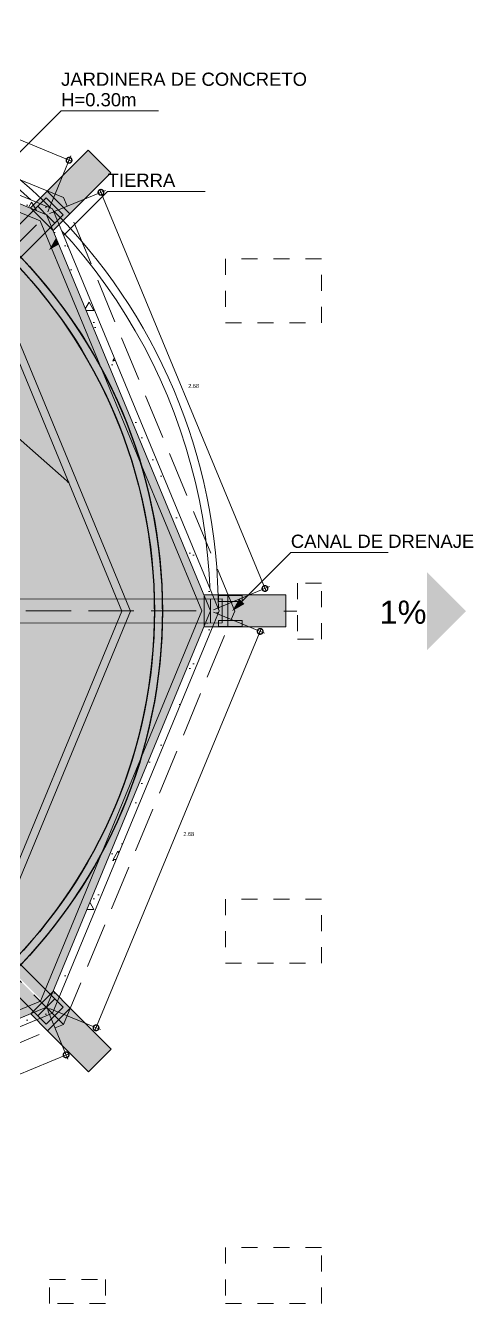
# Model space of a CAD drawing. Header units: metres. Extents: x 173 to 310, y -9 to 45.
# Drawn here: x 299.48 to 302.28, y 3.19 to 11.18 of the extents above; entities that cross this region are included whole.
import ezdxf
from ezdxf import colors
from ezdxf.entities.mleader import LeaderData, LeaderLine
from ezdxf.math import Vec2, Vec3

# ---------------------------------------------------------------- set-up
doc = ezdxf.new("R2010")
doc.units = ezdxf.units.M
doc.header["$MEASUREMENT"] = 0
doc.set_wipeout_variables(frame=1)
for name, pattern in [('Hidden Line', [0.009937044471359246, 0.007168444471359245, -0.0027686]), ('Línea Oculta', [0.39122222328185996, 0.28222222328186, -0.109]), ('Wipeout_Contour', [1, 0, -1])]:
    doc.linetypes.add(name, pattern=pattern)
for name, color, linetype, lineweight in [('Annotation - Label_Pen_No__1', 7, 'Continuous', 13), ('ARQ _ Elementos 2D_Pluma_Nº__1', 7, 'Continuous', 5), ('Estructura – Carga_Pen_No__1', 7, 'Continuous', 13), ('MOD _ Estructura Compleja_Pluma_Nº__20', 7, 'Continuous', 5), ('MOD _ Forma_Pluma_Nº__2', 8, 'Continuous', 5), ('MOD _ Forma_Pluma_Nº__20', 7, 'Continuous', 5), ('Structural - Bearing_Pluma_Nº__2', 8, 'Continuous', 5)]:
    doc.layers.add(name, color=color, linetype=linetype, lineweight=lineweight)
for name, color, linetype, lineweight, true_color in [('Annotation - Text_Pen_No__167', 7, 'Continuous', 13, 0x6a6a6a), ('INT _ Mobiliario_Pluma_Nº__90', 7, 'Continuous', 0, 0xc5ff15), ('Structural - Bearing_Pen_No__167', 7, 'Continuous', 13, 0x6a6a6a), ('Structural - Bearing_Pen_No__87', 7, 'Continuous', 20, 0x6a6a6a), ('Structural - Bearing_Pluma_Nº__123', 7, 'Continuous', 0, 0x008020), ('Structural - Bearing_Pluma_Nº__167', 7, 'Continuous', 0, 0x009fd5), ('Structural - Bearing_Pluma_Nº__27', 7, 'Continuous', 0, 0x6a6a6a)]:
    doc.layers.add(name, color=color, linetype=linetype, lineweight=lineweight, true_color=true_color)
doc.layers.add('Structural - Bearing', color=7, linetype='Continuous')
doc.styles.add('01COTAS', font='romans.shx')
doc.styles.add('GENERATED_STYLE_1', font='arial.ttf')
doc.dimstyles.new('detalles menores', dxfattribs={"dimtxt": 0.025, "dimasz": 0.07, "dimexe": 0.03, "dimexo": 0.0215, "dimgap": 0.025, "dimtad": 2, "dimtih": 1, "dimtoh": 1, "dimzin": 1, "dimdsep": 46, "dimtxsty": 'Standard', "dimblk": 'DOTSMALL', "dimcen": 0, "dimdle": 0.0175, "dimclrd": 10, "dimclre": 10, "dimclrt": 3, "dimazin": 0, "dimtfac": 1, "dimtix": 1, "dimtmove": 0, "dimatfit": 2, "dimldrblk": 'OBLIQUE', "dimfxl": 1, "dimlwd": 5, "dimlwe": 5, "dimarcsym": 0})
pattern_1 = [(0, (94.11038193173303, -33.93822754234632), (0, 0.6235383155021312), [0.0600000023842, -0.300000011921]), (0, (94.29038193888563, -33.62645839734352), (0, 0.6235383155021312), [0.0600000023842, -0.300000011921]), (60.00000000000014, (94.11038193173303, -33.93822754234632), (-0.5400000214578027, 0.3117691577510643), [0.0600000023842, -0.3000000119210001]), (60.00000000000014, (94.47038194603823, -33.93822754234632), (-0.5400000214578027, 0.3117691577510643), [0.0600000023842, -0.3000000119210001]), (120.0000000000003, (94.17038193411723, -33.93822754234632), (0.5400000214578003, 0.3117691577510681), [0.06000000238419995, -0.3000000119209996]), (120.0000000000003, (94.53038194842243, -33.93822754234632), (0.5400000214578003, 0.3117691577510681), [0.06000000238419995, -0.3000000119209996]), (0, (94.11038193173303, -33.87822753996212), (0, 0.1200000047684), [0, -0.1200000047684, 0, -0.1800000071526]), (44.99999999999999, (94.17038193411723, -33.87822753996212), (-0.08485281711415364, 0.08485281711415371), [0, -0.0900000035763, 0, -0.1500000059605])]

# ---------------------------------------------------------------- blocks, each defined once
blk = doc.blocks.new('_DOT')
at = {"color": 0, "linetype": 'ByBlock', "lineweight": -2}
blk.add_line((-0.5, 0), (-1, 0), dxfattribs=at)
at = {"color": 0, "linetype": 'ByBlock', "const_width": 0.5}
blk.add_lwpolyline([(-0.25, 0, 1), (0.25, 0, 1)], format="xyb", close=True, dxfattribs=at)
blk = doc.blocks.new('_DOTSMALL')
at = {"color": 0, "linetype": 'ByBlock', "const_width": 0.5}
blk.add_lwpolyline([(-0.0625, 0, 1), (0.0625, 0, 1)], format="xyb", close=True, dxfattribs=at)
blk = doc.blocks.new('*D30')
at = {"color": 10, "lineweight": 5, "transparency": 16777216}
for p, q in [((297.1454122290322, 11.03989463125065), (297.2900628742245, 11.3892593346998)), ((297.2624176101118, 11.36823579141766), (299.7712161294592, 10.32949512615208)), ((299.6218729703774, 10.01454307028193), (299.7665236155697, 10.36390777373109))]:
    blk.add_line(p, q, dxfattribs=at)
at = {"layer": 'Defpoints', "color": 0, "transparency": 16777216}
for p in [(297.1371874935356, 11.02002999619206), (299.7550472404581, 10.33618967830051), (299.6136482348807, 9.99467843522335)]:
    blk.add_point(p, dxfattribs=at)
at = {"color": 10, "lineweight": 5, "transparency": 16777216, "xscale": 0.07, "yscale": 0.07, "zscale": 0.07}
for p, rotation in [((297.2785864991129, 11.36154123926923), 157.5085329171762), ((299.7550472404581, 10.33618967830051), 337.5085329171762)]:
    blk.add_blockref('_DOTSMALL', p, dxfattribs=dict(at, rotation=rotation))
at = {"color": 3, "transparency": 16777216, "insert": (298.5392175046484, 10.90296816358478), "char_height": 0.025, "attachment_point": 5}
blk.add_mtext('2.68', dxfattribs=at)
blk = doc.blocks.new('_Oblique')
at = {"color": 0, "linetype": 'ByBlock', "lineweight": -2}
blk.add_line((-0.5, -0.5), (0.5, 0.5), dxfattribs=at)
blk = doc.blocks.new('*D31')
at = {"color": 10, "lineweight": 5, "transparency": 16777216}
for p, q in [((299.6335118723705, 10.00290557966524), (299.9820193674243, 10.14725081866493)), ((299.9476061510322, 10.15193915926109), (300.9858999375776, 7.645080123337848)), ((300.6584126330803, 7.528382697795408), (301.0069201281341, 7.672727936795098))]:
    blk.add_line(p, q, dxfattribs=at)
at = {"layer": 'Defpoints', "color": 0, "transparency": 16777216}
for p in [(299.6136482348806, 9.99467843522335), (300.9792034246598, 7.661248200364554), (300.6385489955904, 7.520155553353518)]:
    blk.add_point(p, dxfattribs=at)
at = {"color": 10, "lineweight": 5, "transparency": 16777216, "xscale": 0.07, "yscale": 0.07, "zscale": 0.07}
for p, rotation in [((299.95430266395, 10.13577108223438), 112.4984154038554), ((300.9792034246598, 7.661248200364554), 292.4984154038554)]:
    blk.add_blockref('_DOTSMALL', p, dxfattribs=dict(at, rotation=rotation))
at = {"color": 3, "transparency": 16777216, "insert": (300.5333588722112, 8.926096520446537), "char_height": 0.025, "attachment_point": 5}
blk.add_mtext('2.68', dxfattribs=at)
blk = doc.blocks.new('*D32')
at = {"color": 10, "lineweight": 5, "transparency": 16777216}
for p, q in [((300.6584120135655, 7.513465769959367), (300.9770045729724, 7.381500460526667)), ((300.9559851433935, 7.409148852526499), (299.9168848373229, 4.900537859117847)), ((299.6327056233356, 5.037190561966483), (299.9512981827424, 4.905225252533782))]:
    blk.add_line(p, q, dxfattribs=at)
at = {"layer": 'Defpoints', "color": 0, "transparency": 16777216}
for p in [(300.6385486025244, 7.521693461118602), (299.6128422122945, 5.045418253125717), (299.9235817952433, 4.916705751825731)]:
    blk.add_point(p, dxfattribs=at)
at = {"color": 10, "lineweight": 5, "transparency": 16777216, "xscale": 0.07, "yscale": 0.07, "zscale": 0.07}
for p, rotation in [((300.9492881854732, 7.392980959818615), 67.50000760528592), ((299.9235817952433, 4.916705751825731), 247.5000076052859)]:
    blk.add_blockref('_DOTSMALL', p, dxfattribs=dict(at, rotation=rotation))
at = {"color": 3, "transparency": 16777216, "insert": (300.503040331764, 6.127254530443263), "char_height": 0.025, "attachment_point": 5}
blk.add_mtext('2.68', dxfattribs=at)
blk = doc.blocks.new('*D33')
at = {"color": 10, "lineweight": 5, "transparency": 16777216}
for p, q in [((299.6215914658555, 5.025029683412569), (299.7479596005463, 4.719839397748657)), ((297.2451762227809, 3.715998385127591), (299.7526513996951, 4.754252142782263)), ((297.1464537888492, 4.000165701697284), (297.2728219235401, 3.694975416033387))]:
    blk.add_line(p, q, dxfattribs=at)
at = {"layer": 'Defpoints', "color": 0, "transparency": 16777216}
for p in [(299.6133663177784, 5.044894147641699), (299.7364826497411, 4.747557254812563), (297.1382286407721, 4.020030165926414)]:
    blk.add_point(p, dxfattribs=at)
at = {"color": 10, "lineweight": 5, "transparency": 16777216, "xscale": 0.07, "yscale": 0.07, "zscale": 0.07}
for p, rotation in [((299.7364826497411, 4.747557254812563), 22.49265709807683), ((297.2613449727348, 3.722693273097292), 202.4926570980768)]:
    blk.add_blockref('_DOTSMALL', p, dxfattribs=dict(at, rotation=rotation))
at = {"color": 3, "transparency": 16777216, "insert": (298.5213159146376, 4.181022191588462), "char_height": 0.025, "attachment_point": 5}
blk.add_mtext('2.68', dxfattribs=at)

msp = doc.modelspace()

# ---------------------------------------------------------------- hatches: boundary and pattern name
at = {"transparency": 33554610}
h = msp.add_hatch(color=256, dxfattribs=at)
h.set_gradient(color1=(141, 200, 242), color2=(200, 201, 203), rotation=111.00000000000001, tint=1, name='INVSPHERICAL')
h.paths.add_polyline_path([(297.1380987163128, 11.02025559757785), (299.6130381534894, 9.995288345118123), (297.1383250247622, 7.520259206878388)])
h = msp.add_hatch(color=256, dxfattribs=at)
h.set_gradient(color1=(141, 200, 242), color2=(200, 201, 203), rotation=111.00000000000001, tint=1, name='INVSPHERICAL')
h.paths.add_polyline_path([(299.6139600648849, 9.994816886713945), (300.6387742406795, 7.519813612629686), (297.1387779392001, 7.520254363118592)])
h = msp.add_hatch(color=256, dxfattribs=at)
h.set_gradient(color1=(141, 200, 242), color2=(200, 201, 203), rotation=111.00000000000001, tint=1, name='INVSPHERICAL')
h.paths.add_polyline_path([(300.6382103439463, 7.531455024132636), (299.6205349604307, 5.05261140438932), (297.1382346958159, 7.52003104865815)])
h = msp.add_hatch(color=256, dxfattribs=at)
h.set_gradient(color1=(141, 200, 242), color2=(200, 201, 203), rotation=111.00000000000001, tint=1, name='INVSPHERICAL')
h.paths.add_polyline_path([(299.6149379123914, 5.046680439398979), (297.139890074642, 4.019807965229201), (297.138323251827, 7.519803943754961)])
at = {"layer": 'Annotation - Label_Pen_No__1', "linetype": 'Continuous', "lineweight": 13}
for points in [[(299.6291742823441, 9.77465935409477), (299.7062324380412, 9.819148895471638), (299.6736638237209, 9.851717509791921)], [(300.774233885047, 7.519898998249462), (300.8512920407441, 7.564388539626331), (300.8187234264238, 7.596957153946621)]]:
    msp.add_hatch(color=7, dxfattribs=at).paths.add_polyline_path(points)
at = {"layer": 'Estructura – Carga_Pen_No__1', "linetype": 'Continuous', "lineweight": 13}
msp.add_hatch(color=7, dxfattribs=at).paths.add_polyline_path([(301.9926759852822, 7.763015205894642), (301.9926759852822, 7.276782790604282), (302.2357921929274, 7.519898998249462)])
at = {"layer": 'MOD _ Forma_Pluma_Nº__2', "linetype": 'Continuous', "lineweight": 0, "true_color": 0x1f1f1f}
msp.add_hatch(color=250, dxfattribs=at).paths.add_polyline_path([(301.1096015245399, 7.622060717130974), (300.7473726379985, 7.62187549128664), (300.7474749080421, 7.421875517434496), (301.1097037945835, 7.42206074327883)])
at = {"layer": 'Structural - Bearing', "linetype": 'Continuous', "lineweight": 0, "true_color": 0x7f7f7f}
msp.add_hatch(color=8, dxfattribs=at).paths.add_polyline_path([(299.1682125441587, 9.993726163406574, 7239.501851656621), (299.1695790112572, 9.992604171681176), (299.1378391911293, 9.95397019934786, -7239.501851656621), (299.1364940750793, 9.955074659952555)])
at = {"layer": 'Structural - Bearing_Pluma_Nº__123', "linetype": 'Continuous', "lineweight": 0, "true_color": 0x006018}
h = msp.add_hatch(color=108, dxfattribs=at)
h.paths.add_polyline_path([(294.6633567900625, 9.994903763716518), (293.6382305807848, 7.519135539970516), (294.6639895237519, 5.044523677200497), (297.1391250138085, 4.020030201612154), (299.6137367722703, 5.045789040270999), (300.6382303521669, 7.520924530327643), (299.6131042471974, 9.99490365940829), (297.1373359191431, 11.02002986868599)])
h.paths.add_polyline_path([(297.1373428637299, 10.96591027903582), (299.5748408108379, 9.956630441211328), (300.5841121755238, 7.520914189660753), (299.5754586038424, 5.08404760195415), (297.139111151263, 4.074149809575867), (294.7022481048979, 5.082801826207297), (293.6923516229401, 7.519145902106412), (294.7016299877375, 9.95664030681358)], flags=0)
h = msp.add_hatch(color=108, dxfattribs=at)
h.paths.add_polyline_path([(294.139879755391, 7.522007990986206), (295.0191017352207, 5.400145463270017), (297.139879755391, 4.522007990986206), (299.2617422831071, 5.401229970815971), (300.139879755391, 7.522007990986206), (299.2612001187412, 9.643328354336472), (297.139879755391, 10.52200799098621), (295.0185593920407, 9.643328354336472)])
h.paths.add_polyline_path([(300.0857615779004, 7.522004532567091), (299.2234690470713, 5.439493420005316), (297.1398728383697, 4.576127600558787), (295.05736518441, 5.43841869930588), (294.1940007980054, 7.522011449588329), (295.0568277550678, 9.605059991309343), (297.139879755391, 10.46788838097158), (299.2229317557141, 9.605059991309314)], flags=0)

# ---------------------------------------------------------------- linework, layer by layer
at = {"color": 6}
for centre, radius in [((297.1382305230559, 7.520029942363844), 3.199993538297323), ((297.1391255581556, 7.52003017111389), 3.149378396329954)]:
    msp.add_circle(centre, radius, dxfattribs=at)
at = {"layer": 'Annotation - Label_Pen_No__1', "color": 7, "linetype": 'Continuous', "lineweight": 13}
for p, q in [((299.37811150241, 10.31765941212253), (299.7053198652475, 10.64486777495999)), ((299.7053198652475, 10.64486777495999), (300.3144648652474, 10.64486777495999)), ((299.6687586502849, 9.814243722035673), (299.9959670131224, 10.14145208487313)), ((299.9959670131224, 10.14145208487313), (300.6051120131224, 10.14145208487313)), ((300.8138182529878, 7.559483366190373), (301.1410266158253, 7.886691729027834)), ((301.1410266158253, 7.886691729027834), (301.7501716158253, 7.886691729027834))]:
    msp.add_line(p, q, dxfattribs=at)
at = {"layer": 'MOD _ Forma_Pluma_Nº__20', "color": 7, "linetype": 'Continuous', "lineweight": 5, "flags": 128}
for points in [[(300.0164609006924, 10.25827533013971), (299.8750033816438, 10.39966051431615)], [(301.1096015245399, 7.622060717130974), (300.7473726379985, 7.62187549128664)], [(300.7474749080421, 7.421875517434496), (300.7473726379985, 7.62187549128664)], [(301.1097037945835, 7.42206074327883), (301.1096015245399, 7.622060717130974)], [(301.1097037945835, 7.42206074327883), (300.7474749080421, 7.421875517434496)], [(299.8772115879162, 4.642499640740151), (300.0185606064652, 4.783993297683632)]]:
    msp.add_lwpolyline(points, dxfattribs=at)
at = {"layer": 'Structural - Bearing_Pen_No__167', "color": 251, "linetype": 'Continuous', "lineweight": 13, "true_color": 0x6a6a6a}
for points in [[(299.3601574031576, 9.822610320848316, 0.4038400991344999), (294.9158174379928, 9.822384981119693, 0.4246636787430757), (294.9160509336114, 5.217187681465705, 0.4038095529444671), (299.3601490028689, 5.217179575447171, 0.4246946787083997)], [(300.2881041683846, 7.519899001157003, 0.9999999999999999), (293.9881041683845, 7.519899001157003, 0.9999999999999999)]]:
    msp.add_lwpolyline(points, format="xyb", close=True, dxfattribs=at)
at = {"layer": 'Structural - Bearing_Pen_No__167', "color": 251, "linetype": 'Hidden Line', "lineweight": 13, "true_color": 0x6a6a6a}
for points in [[(300.7331041689948, 9.319899062107883), (301.3331041689948, 9.319899062107883), (301.3331041689948, 9.719899062107888), (300.7331041689948, 9.719899062107888)], [(301.1831041442193, 7.694899146106255), (301.1831040571978, 7.344899146106267), (301.3331040571978, 7.344899108811336), (301.3331041442194, 7.694899108811323)], [(300.7331041689948, 5.319899062107882), (301.3331041689948, 5.319899062107882), (301.3331041689948, 5.71989906210788), (300.7331041689948, 5.71989906210788)], [(300.7331041689948, 3.194899079250493), (301.3331041689948, 3.194899079250493), (301.3331041689948, 3.544899079250494), (300.7331041689948, 3.544899079250494)], [(299.6331041689949, 3.344899056727864), (299.9831041689949, 3.344899056727864), (299.9831041689949, 3.194899056727865), (299.6331041689949, 3.194899056727865)]]:
    msp.add_lwpolyline(points, close=True, dxfattribs=at)
at = {"layer": 'Structural - Bearing_Pen_No__167', "color": 251, "linetype": 'Continuous', "lineweight": 13, "true_color": 0x6a6a6a}
for points in [[(300.6882303213313, 7.61815325423738), (300.836237330155, 7.61815325423738), (300.836237330155, 7.57885376599211), (300.6882303213313, 7.57885376599211)], [(300.836237330155, 7.424537847691009), (300.6882303213313, 7.424537847691009), (300.6882303213313, 7.461632933716262), (300.836237330155, 7.461632933716262)]]:
    msp.add_lwpolyline(points, close=True, dxfattribs=at)
at = {"layer": 'Structural - Bearing_Pen_No__87', "color": 251, "linetype": 'Continuous', "lineweight": 20, "true_color": 0x6a6a6a}
for centre, radius, start, end in [((297.1382304372841, 7.52002998299493), 3.549999999999998, 0.01464414158897709, 180.0146427811176), ((297.138230437241, 7.520030151582314), 3.499999999999999, 0.01464277140027593, 180.0146441513066), ((297.1382305230559, 7.520029942363844), 3.199999999999995, 226.021241743438, 46.02124174343803), ((297.1382305230559, 7.520029942363844), 3.149999999999998, 226.021241743438, 46.02124174343803)]:
    msp.add_arc(centre, radius, start, end, dxfattribs=at)
at = {"layer": 'Structural - Bearing_Pluma_Nº__167', "color": 142, "linetype": 'Continuous', "lineweight": 0, "true_color": 0x009fd5}
msp.add_line((301.1781041007087, 7.519899147349416), (301.0981041007087, 7.519899167240037), dxfattribs=at)
at = {"layer": 'Structural - Bearing_Pluma_Nº__167', "color": 142, "linetype": 'Continuous', "lineweight": 0, "true_color": 0x009fd5, "flags": 128}
for points in [[(294.6633567900625, 9.994903763716518), (293.6382305807848, 7.519135539970516), (294.6639895237519, 5.044523677200497), (297.1391250138085, 4.020030201612154), (299.6137367722703, 5.045789040270999), (300.6382303521669, 7.520924530327643), (299.6131042471974, 9.99490365940829), (297.1373359191431, 11.02002986868599)], [(297.1373428637299, 10.96591027903582), (294.7016299877375, 9.95664030681358), (293.6923516229401, 7.519145902106412), (294.7022481048979, 5.082801826207297), (297.139111151263, 4.074149809575867), (299.5754586038424, 5.08404760195415), (300.5841121755238, 7.520914189660753), (299.5748408108379, 9.956630441211328)], [(294.1382305522584, 7.520029962378497), (295.0174525320882, 5.398167434662308), (297.1382305522584, 4.520029962378497), (299.2600930799746, 5.399251942208262), (300.1382305522584, 7.520029962378497), (299.2595509156087, 9.641350325728762), (297.1382305522584, 10.5200299623785), (295.0169101889082, 9.641350325728762)], [(300.0841123747679, 7.520026503959381), (299.2212825525816, 9.603081962701605), (297.1382305522584, 10.46591035236387), (295.0551785519353, 9.603081962701634), (294.1923515948729, 7.52003342098062), (295.0557159812775, 5.436440670698171), (297.1382236352372, 4.574149571951078), (299.2218198439388, 5.437515391397606)]]:
    msp.add_lwpolyline(points, close=True, dxfattribs=at)
msp.add_lwpolyline([(300.2881041683848, 7.519899001157252, 0.9999999999999999), (293.9881041683846, 7.519899001157252, 0.9999999999999999)], format="xyb", close=True, dxfattribs=at)
at = {"layer": 'Structural - Bearing_Pluma_Nº__27', "color": 251, "linetype": 'Continuous', "lineweight": 0, "true_color": 0x6a6a6a}
for centre, radius, start, end in [((297.1382305230625, 7.520029942316749), 3.200000000032466, 50.62677164413454, 50.59511433935181), ((297.1382305230616, 7.520029942317389), 3.150000000032581, 50.62677164411719, 50.59511433933442)]:
    msp.add_arc(centre, radius, start, end, dxfattribs=at)

# ---------------------------------------------------------------- texts
at = {"layer": 'Annotation - Label_Pen_No__1', "color": 7, "linetype": 'Continuous', "lineweight": 13, "insert": (299.7053198652475, 10.67173948924571), "char_height": 0.0825, "attachment_point": 7, "line_spacing_factor": 0.9312037925390821, "style": 'GENERATED_STYLE_1'}
msp.add_mtext('\\A1;{\\pql;\\fArial|b0|i0|c0|p34;JARDINERA DE CONCRETO \\P\\pql;\\fArial|b0|i0|c0|p34;H=0.30m}', dxfattribs=at)
at = {"layer": 'Annotation - Label_Pen_No__1', "color": 7, "linetype": 'Continuous', "lineweight": 13, "char_height": 0.0825, "attachment_point": 7, "style": 'GENERATED_STYLE_1'}
for s, insert in [('\\A1;{\\pql;\\fArial|b0|i0|c0|p34;TIERRA}', (299.9959670131224, 10.169737942016)), ('\\A1;{\\pql;\\fArial|b0|i0|c0|p34;CANAL DE DRENAJE}', (301.1410266158253, 7.913619871884978))]:
    msp.add_mtext(s, dxfattribs=dict(at, insert=insert))
at = {"layer": 'Annotation - Text_Pen_No__167', "color": 251, "linetype": 'Continuous', "lineweight": 13, "true_color": 0x6a6a6a, "insert": (301.9886740837297, 7.585431261538683), "char_height": 0.145, "attachment_point": 3, "style": 'GENERATED_STYLE_1'}
msp.add_mtext('\\A1;{\\pqr;\\fArial|b0|i0|c0|p34;1%}', dxfattribs=at)

# ---------------------------------------------------------------- next in the draw order: wipeouts: each hides what was drawn before it
at = {"color": 254, "linetype": 'Wipeout_Contour', "lineweight": 0, "ltscale": 630.4418923281493}
msp.add_wipeout([(299.613104263841, 9.994903674380378), (299.6784358695261, 9.967852216351016), (299.6513677166414, 10.033176907139744)], dxfattribs=at).dxf.layer = 'Structural - Bearing'
at = {"color": 254, "linetype": 'Wipeout_Contour', "lineweight": 0, "ltscale": 632.1106897632487}
msp.add_wipeout([(300.6382303521669, 7.520924563201895), (300.6653019652179, 7.455591522800205), (300.6923485290254, 7.520934936934317)], dxfattribs=at).dxf.layer = 'Structural - Bearing'
at = {"color": 254, "linetype": 'Wipeout_Contour', "lineweight": 0, "ltscale": 627.5664698904212}
msp.add_wipeout([(299.5866936196522, 4.980453978397388), (299.6520148498512, 5.007530479814089), (299.61373672667077, 5.045789041067972)], dxfattribs=at).dxf.layer = 'Structural - Bearing'

# ---------------------------------------------------------------- next in the draw order: hatches: boundary and pattern name
at = {"layer": 'Structural - Bearing_Pluma_Nº__2', "linetype": 'Continuous', "lineweight": 5}
h = msp.add_hatch(dxfattribs=at)
h.set_pattern_fill('HORMIGÓN_ARMADO', color=8, style=0, pattern_type=2)
h.set_pattern_definition(pattern_1)
h.paths.add_polyline_path([(300.6382303521669, 7.520924563201883), (300.6653019652179, 7.455591522800201), (300.6923485290254, 7.52093493693432)])
h = msp.add_hatch(dxfattribs=at)
h.set_pattern_fill('HORMIGÓN_ARMADO', color=8, style=0, pattern_type=2)
h.set_pattern_definition(pattern_1)
h.paths.add_polyline_path([(299.5866936196522, 4.980453978397388), (299.6520148498511, 5.007530479814089), (299.6137367266708, 5.045789041067972)])

# ---------------------------------------------------------------- next in the draw order: wipeouts: each hides what was drawn before it
at = {"color": 254, "linetype": 'Wipeout_Contour', "lineweight": 0, "ltscale": 630.5743495795691}
msp.add_wipeout([(299.651367716844, 10.033176906720318), (299.58603611115893, 10.060228364749658), (299.6131042640436, 9.994903673960987)], dxfattribs=at).dxf.layer = 'Structural - Bearing'

# ---------------------------------------------------------------- next in the draw order: hatches: boundary and pattern name
at = {"layer": 'Structural - Bearing_Pluma_Nº__2', "linetype": 'Continuous', "lineweight": 5}
h = msp.add_hatch(dxfattribs=at)
h.set_pattern_fill('HORMIGÓN_ARMADO', color=8, style=0, pattern_type=2)
h.set_pattern_definition(pattern_1)
h.paths.add_polyline_path([(299.651367716844, 10.03317690672032), (299.586036111159, 10.06022836474966), (299.6131042640437, 9.994903673960987)])

# ---------------------------------------------------------------- next in the draw order: wipeouts: each hides what was drawn before it
at = {"color": 254, "linetype": 'Wipeout_Contour', "lineweight": 0, "ltscale": 631.9401041495644}
msp.add_wipeout([(300.6382303521669, 7.520924563297551), (300.6923485290254, 7.520934937029973), (300.6652769159744, 7.586267977431656)], dxfattribs=at).dxf.layer = 'Structural - Bearing'
at = {"color": 254, "linetype": 'Wipeout_Contour', "lineweight": 0, "ltscale": 627.5373290290552}
msp.add_wipeout([(299.61373672683374, 5.045789041435671), (299.6520148500142, 5.007530480181781), (299.6790579570328, 5.072865542852379)], dxfattribs=at).dxf.layer = 'Structural - Bearing'

# ---------------------------------------------------------------- next in the draw order: wipeouts: each hides what was drawn before it
at = {"color": 254, "linetype": 'Wipeout_Contour', "lineweight": 0, "ltscale": 836.2335706731805}
msp.add_wipeout([(297.1373359483455, 11.020029888700599), (299.6131042638411, 9.994903673961012), (299.58603611115905, 10.060228364320722), (297.2026606377164, 11.047098041140359)], dxfattribs=at).dxf.layer = 'Structural - Bearing'

# ---------------------------------------------------------------- next in the draw order: hatches: boundary and pattern name
at = {"layer": 'Structural - Bearing_Pluma_Nº__2', "linetype": 'Continuous', "lineweight": 5}
h = msp.add_hatch(dxfattribs=at)
h.set_pattern_fill('HORMIGÓN_ARMADO', color=8, style=0, pattern_type=2)
h.set_pattern_definition(pattern_1)
h.paths.add_polyline_path([(297.1373359483454, 11.02002988870059), (299.613104263841, 9.994903673961016), (299.586036111159, 10.06022836432072), (297.2026606377163, 11.04709804114036)])

# ---------------------------------------------------------------- next in the draw order: linework, layer by layer
at = {"layer": 'MOD _ Estructura Compleja_Pluma_Nº__20', "color": 7, "linetype": 'Línea Oculta', "lineweight": 5, "flags": 128}
msp.add_lwpolyline([(299.7208391897772, 10.10263860908493), (297.1382305230562, 11.17239014514307)], dxfattribs=at)
at = {"layer": 'MOD _ Forma_Pluma_Nº__20', "color": 7, "linetype": 'Continuous', "lineweight": 5, "flags": 128}
for points in [[(299.8750033816438, 10.39966051431615), (299.6189343589771, 10.14346048273118)], [(299.6189343589771, 10.14346048273118), (299.5142403194545, 10.03871288009999)]]:
    msp.add_lwpolyline(points, dxfattribs=at)
at = {"layer": 'Structural - Bearing_Pluma_Nº__27', "color": 251, "linetype": 'Continuous', "lineweight": 0, "true_color": 0x6a6a6a, "flags": 128}
for points in [[(297.1373359483454, 11.02002988870059), (299.613104263841, 9.994903673960987)], [(299.651367716844, 10.03317690671075), (297.2026606377163, 11.04709804114037)], [(299.651367716844, 10.03317690671076), (299.678435869526, 9.96785221635103)]]:
    msp.add_lwpolyline(points, dxfattribs=at)

# ---------------------------------------------------------------- next in the draw order: wipeouts: each hides what was drawn before it
at = {"color": 254, "linetype": 'Wipeout_Contour', "lineweight": 0, "ltscale": 841.6552247435412}
msp.add_wipeout([(299.613104263841, 9.994903673960987), (300.6382303449124, 7.520924563297551), (300.6652769019706, 7.586267976944267), (299.67843588062476, 9.967852213831616)], dxfattribs=at).dxf.layer = 'Structural - Bearing'

# ---------------------------------------------------------------- next in the draw order: hatches: boundary and pattern name
at = {"layer": 'MOD _ Forma_Pluma_Nº__2', "linetype": 'Continuous', "lineweight": 0, "true_color": 0x1f1f1f}
for points in [[(299.8750033816438, 10.39966051431615), (299.6189343589771, 10.14346048273118), (299.7603918780258, 10.00207529855474), (300.0164609006924, 10.25827533013971)], [(299.6189343589771, 10.14346048273118), (299.5142403194545, 10.03871288009999), (299.6556978385032, 9.897327695923547), (299.7603918780258, 10.00207529855474)]]:
    msp.add_hatch(color=250, dxfattribs=at).paths.add_polyline_path(points)
at = {"layer": 'Structural - Bearing_Pluma_Nº__2', "linetype": 'Continuous', "lineweight": 5}
h = msp.add_hatch(dxfattribs=at)
h.set_pattern_fill('HORMIGÓN_ARMADO', color=8, style=0, pattern_type=2)
h.set_pattern_definition(pattern_1)
h.paths.add_polyline_path([(299.613104263841, 9.994903673960987), (300.6382303449123, 7.520924563297551), (300.6652769019706, 7.586267976944266), (299.6784358806247, 9.967852213831616)])

# ---------------------------------------------------------------- next in the draw order: linework, layer by layer
at = {"layer": 'INT _ Mobiliario_Pluma_Nº__90', "color": 60, "linetype": 'Continuous', "lineweight": 0, "true_color": 0xc5ff15}
msp.add_line((299.6659922996062, 9.942354394768), (299.559905992662, 10.04840011829775), dxfattribs=at)
at = {"layer": 'INT _ Mobiliario_Pluma_Nº__90', "color": 60, "linetype": 'Continuous', "lineweight": 0, "true_color": 0xc5ff15, "flags": 128}
msp.add_lwpolyline([(297.3196122735018, 7.595076415310549), (299.7183426886501, 9.994724818165647), (299.6122563817059, 10.10077054169538), (297.2135371822612, 7.701133358836074)], dxfattribs=at)
at = {"layer": 'MOD _ Forma_Pluma_Nº__20', "color": 7, "linetype": 'Continuous', "lineweight": 5, "flags": 128}
for points in [[(300.0164609006924, 10.25827533013971), (299.7603918780258, 10.00207529855474)], [(299.7603918780258, 10.00207529855474), (299.6189343589771, 10.14346048273118)], [(299.6556978385032, 9.897327695923547), (299.5142403194545, 10.03871288009999)], [(299.7603918780258, 10.00207529855474), (299.6556978385032, 9.897327695923547)], [(300.7473726379985, 7.62187549128664), (300.5992750470878, 7.621799761541335)]]:
    msp.add_lwpolyline(points, dxfattribs=at)
at = {"layer": 'Structural - Bearing_Pluma_Nº__27', "color": 251, "linetype": 'Continuous', "lineweight": 0, "true_color": 0x6a6a6a, "flags": 128}
for points in [[(299.613104263841, 9.994903673960987), (300.6382303521669, 7.520924563297551)], [(300.6923485288099, 7.520934936934291), (299.678435869526, 9.96785221635103)], [(300.6923485288099, 7.520934936934291), (300.6653019648393, 7.455591522800215)]]:
    msp.add_lwpolyline(points, dxfattribs=at)

# ---------------------------------------------------------------- next in the draw order: dimensions: what is measured, and where the dimension line sits
dim = msp.add_aligned_dim(p1=(297.1371874935355, 11.02002999619208), p2=(299.6136482348807, 9.994678435223356), distance=0.3696263084878832, dimstyle='detalles menores')
dim.commit()
dim.dimension.update_dxf_attribs({"geometry": '*D30', "text_midpoint": (298.5392175046484, 10.90296816358478)})

# ---------------------------------------------------------------- next in the draw order: leaders
at = {"ltscale": 650}
ml = msp.add_multileader_mtext('Standard', dxfattribs=at)
ml.set_content('CORREAS\\PTUBO 100X50X2mm', color=256, style='01COTAS')
ml.set_leader_properties(color=1, lineweight=9)
ml.set_arrow_properties(name='DOT')
ml.build(insert=Vec2(0, 0))
ml.multileader.update_dxf_attribs({"text_left_attachment_type": 6, "text_right_attachment_type": 6, "dogleg_length": 0.06854845645692648, "arrow_head_size": 0.0125})
ctx = ml.context
ctx.base_point, ctx.char_height, ctx.arrow_head_size, ctx.landing_gap_size, ctx.plane_origin = Vec3(298.648434224881, 8.616975394610193), 0.05, 0.0125, 0.00025, Vec3(298.972749690117, 9.391675696052673)
ctx.left_attachment, ctx.right_attachment, ctx.text_align_type = 6, 6, 1
notes = []
notes.append((ctx, [(1, (1, 1, 0), (299.4208332437572, 8.616975394610193), (-1, 0), 0.01713711411423162, [(1, [(299.7506231986478, 8.325140595853338)], 0, [])])]))
ctx.mtext.insert, ctx.mtext.width, ctx.mtext.alignment, ctx.mtext.flow_direction = Vec3(299.0854651643132, 8.676975394610192), 0.8069577240292346, 2, 5
for ctx, leaders in notes:
    for number, flags, end, landing, length, lines in leaders:
        leader = LeaderData()
        leader.index, (leader.has_last_leader_line, leader.has_dogleg_vector, leader.attachment_direction) = number, flags
        leader.last_leader_point, leader.dogleg_vector, leader.dogleg_length = Vec3(end), Vec3(landing), length
        for number, points, colour, breaks in lines:
            line = LeaderLine()
            line.index, line.vertices, line.color, line.breaks = number, Vec3.list(points), colors.encode_raw_color(colour), breaks
            leader.lines.append(line)
        ctx.leaders.append(leader)

# ---------------------------------------------------------------- next in the draw order: wipeouts: each hides what was drawn before it
at = {"color": 254, "linetype": 'Wipeout_Contour', "lineweight": 0, "ltscale": 839.6800077526955}
msp.add_wipeout([(300.63823034598937, 7.5209245632975765), (299.6137367268338, 5.04578904106799), (299.6790579420666, 5.072865538352018), (300.66530197479284, 7.4555915088052345)], dxfattribs=at).dxf.layer = 'Structural - Bearing'

# ---------------------------------------------------------------- next in the draw order: hatches: boundary and pattern name
at = {"layer": 'MOD _ Forma_Pluma_Nº__2', "linetype": 'Continuous', "lineweight": 0, "true_color": 0x1f1f1f}
msp.add_hatch(color=250, dxfattribs=at).paths.add_polyline_path([(300.7473726379985, 7.62187549128664), (300.5992750470878, 7.621799761541335), (300.5993773171314, 7.421799787689177), (300.7474749080421, 7.421875517434496)])
at = {"layer": 'Structural - Bearing_Pluma_Nº__2', "linetype": 'Continuous', "lineweight": 5}
h = msp.add_hatch(dxfattribs=at)
h.set_pattern_fill('HORMIGÓN_ARMADO', color=8, style=0, pattern_type=2)
h.set_pattern_definition(pattern_1)
h.paths.add_polyline_path([(300.6382303459894, 7.520924563297579), (299.6137367268338, 5.045789041067986), (299.6790579420666, 5.072865538352015), (300.6653019747928, 7.455591508805223)])

# ---------------------------------------------------------------- next in the draw order: linework, layer by layer
at = {"layer": 'INT _ Mobiliario_Pluma_Nº__90', "color": 60, "linetype": 'Continuous', "lineweight": 0, "true_color": 0xc5ff15}
msp.add_line((300.638567967885, 7.445924685623917), (300.6385296301398, 7.595924680724646), dxfattribs=at)
at = {"layer": 'INT _ Mobiliario_Pluma_Nº__90', "color": 60, "linetype": 'Continuous', "lineweight": 0, "true_color": 0xc5ff15, "flags": 128}
msp.add_lwpolyline([(297.319585197289, 7.445076403490992), (300.7126167634304, 7.445943611383579), (300.7125784256852, 7.595943606484307), (297.3196122735018, 7.595076415310546)], dxfattribs=at)
at = {"layer": 'MOD _ Estructura Compleja_Pluma_Nº__20', "color": 7, "linetype": 'Línea Oculta', "lineweight": 5, "flags": 128}
for points in [[(300.7905907258353, 7.520029942363929), (299.7208391897772, 10.10263860908493)], [(297.1382305230562, 7.520029942363887), (299.6131042346387, 9.99490365394642)], [(297.1382304372628, 7.520030067288626), (300.6382303229646, 7.520924543282969)], [(299.7208391897772, 4.937421275642943), (300.7905907258353, 7.520029942363929)]]:
    msp.add_lwpolyline(points, dxfattribs=at)
at = {"layer": 'MOD _ Forma_Pluma_Nº__20', "color": 7, "linetype": 'Continuous', "lineweight": 5, "flags": 128}
for points in [[(300.5993773171314, 7.421799787689177), (300.5992750470878, 7.621799761541335)], [(300.7474749080421, 7.421875517434496), (300.5993773171314, 7.421799787689177)], [(299.7622951239247, 5.039996819167039), (299.6575207616143, 5.144664078474686)], [(300.0185606064652, 4.783993297683632), (299.7622951239247, 5.039996819167039)]]:
    msp.add_lwpolyline(points, dxfattribs=at)
at = {"layer": 'Structural - Bearing_Pluma_Nº__27', "color": 251, "linetype": 'Continuous', "lineweight": 0, "true_color": 0x6a6a6a, "flags": 128}
for points in [[(300.6382303521669, 7.520924563297579), (299.6137367268338, 5.045789041067958)], [(299.6520148498253, 5.007530480181809), (300.6653019648393, 7.455591522800215)], [(299.6520148498253, 5.007530480181809), (299.5866936196522, 4.980453978397359)]]:
    msp.add_lwpolyline(points, dxfattribs=at)

# ---------------------------------------------------------------- next in the draw order: dimensions: what is measured, and where the dimension line sits
dim = msp.add_aligned_dim(p1=(299.6136482348807, 9.994678435223356), p2=(300.6385489955904, 7.520155553353526), distance=0.36871747325719434, dimstyle='detalles menores')
dim.commit()
dim.dimension.update_dxf_attribs({"geometry": '*D31', "text_midpoint": (300.5333588722112, 8.926096520446537)})

# ---------------------------------------------------------------- next in the draw order: wipeouts: each hides what was drawn before it
at = {"color": 254, "linetype": 'Wipeout_Contour', "lineweight": 0, "ltscale": 831.5243429611137}
msp.add_wipeout([(299.61373672683374, 5.045789041067975), (297.1958912699588, 4.043560567200372), (297.21503724786606, 3.997371482667623), (299.58669361965207, 4.9804539783973905)], dxfattribs=at).dxf.layer = 'Structural - Bearing'

# ---------------------------------------------------------------- next in the draw order: hatches: boundary and pattern name
at = {"layer": 'MOD _ Forma_Pluma_Nº__2', "linetype": 'Continuous', "lineweight": 0, "true_color": 0x1f1f1f}
for points in [[(299.7622951239247, 5.039996819167039), (299.6575207616143, 5.144664078474686), (299.5161717430652, 5.003170421531205), (299.6209461053757, 4.898503162223572)], [(300.0185606064652, 4.783993297683632), (299.7622951239247, 5.039996819167039), (299.6209461053757, 4.898503162223572), (299.8772115879162, 4.642499640740151)]]:
    msp.add_hatch(color=250, dxfattribs=at).paths.add_polyline_path(points)
at = {"layer": 'Structural - Bearing_Pluma_Nº__2', "linetype": 'Continuous', "lineweight": 5}
h = msp.add_hatch(dxfattribs=at)
h.set_pattern_fill('HORMIGÓN_ARMADO', color=8, style=0, pattern_type=2)
h.set_pattern_definition(pattern_1)
h.paths.add_polyline_path([(299.6137367268338, 5.045789041067972), (297.1958912699588, 4.043560567200369), (297.2150372478662, 3.997371482667627), (299.5866936196522, 4.980453978397388)])

# ---------------------------------------------------------------- next in the draw order: linework, layer by layer
at = {"layer": 'ARQ _ Elementos 2D_Pluma_Nº__1', "color": 7, "linetype": 'Continuous', "lineweight": 5}
for points in [[(294.6639895452084, 5.044523702019741), (297.1391249846062, 4.020030201612154), (299.6137367268338, 5.045789041067972), (300.6382303521669, 7.520924563297565), (299.613104263841, 9.994903673961016), (297.1373359483454, 11.02002988870059), (294.6633567549041, 9.994903759732875), (293.6382305807848, 7.519135527015176)], [(294.7022481048978, 5.082801826207297), (297.139111151263, 4.074149809575881), (299.5754586038424, 5.08404760195415), (300.5841121755239, 7.520914189660838), (299.5748408108379, 9.956630441211285), (297.1373428637299, 10.96591027903581), (294.7016299877375, 9.956640306813593), (293.6923516229401, 7.519145902106383)], [(294.1382305522584, 7.520029962378483), (295.0169102086988, 9.64135030593813), (297.1382305522584, 10.52002996237848), (299.2595508958181, 9.64135030593813), (300.1382305522584, 7.520029962378483), (299.2600930779353, 5.399251939546242), (297.1382305522584, 4.520029962378483), (295.0174525294262, 5.398167436701622)], [(294.1923515948729, 7.52003342098062), (295.0551785519353, 9.603081962701634), (297.1382305522584, 10.46591035236386), (299.2212825525816, 9.603081962701605), (300.0841123747679, 7.520026503959381), (299.2218198439388, 5.437515391397592), (297.1382236352372, 4.574149571951064), (295.0557159812775, 5.436440670698185)]]:
    msp.add_lwpolyline(points, close=True, dxfattribs=at)
at = {"layer": 'INT _ Mobiliario_Pluma_Nº__90', "color": 60, "linetype": 'Continuous', "lineweight": 0, "true_color": 0xc5ff15}
msp.add_line((299.5605523504512, 4.992279312506137), (299.6666115408581, 5.098352156015788), dxfattribs=at)
at = {"layer": 'INT _ Mobiliario_Pluma_Nº__90', "color": 60, "linetype": 'Continuous', "lineweight": 0, "true_color": 0xc5ff15, "flags": 128}
msp.add_lwpolyline([(297.2135607587761, 7.338968812560417), (299.6129161275078, 4.939922275421746), (299.7189753179148, 5.045995118931383), (297.319585197289, 7.445076403491012)], dxfattribs=at)
at = {"layer": 'MOD _ Estructura Compleja_Pluma_Nº__20', "color": 7, "linetype": 'Línea Oculta', "lineweight": 5, "flags": 128}
for points in [[(294.5556218563352, 10.10263860908493), (294.8806481562342, 9.777612309185923), (295.2378448741139, 9.420415591306192), (295.6264355573327, 9.031824908087412), (296.0400395576152, 8.618220907804908), (296.4718655087116, 8.186394956708579), (296.9148228404432, 7.743437624976973), (297.1382305230562, 7.520029942363929), (297.3616382056692, 7.2966222597509), (297.8045955374009, 6.853664928019309), (298.2364214884971, 6.42183897692298), (298.6500254887797, 6.008234976640447), (299.0386161719985, 5.619644293421696), (299.3958128898782, 5.262447575541937), (299.7208391897772, 4.937421275642943)], [(297.1382305230562, 3.867669739584808), (299.7208391897772, 4.937421275642943)]]:
    msp.add_lwpolyline(points, dxfattribs=at)
at = {"layer": 'MOD _ Forma_Pluma_Nº__20', "color": 7, "linetype": 'Continuous', "lineweight": 5, "flags": 128}
for points in [[(299.5161717430652, 5.003170421531205), (299.6575207616143, 5.144664078474686)], [(299.6209461053757, 4.898503162223572), (299.7622951239247, 5.039996819167039)], [(299.6209461053757, 4.898503162223572), (299.5161717430652, 5.003170421531205)], [(299.8772115879162, 4.642499640740151), (299.6209461053757, 4.898503162223572)]]:
    msp.add_lwpolyline(points, dxfattribs=at)
at = {"layer": 'Structural - Bearing_Pluma_Nº__27', "color": 251, "linetype": 'Continuous', "lineweight": 0, "true_color": 0x6a6a6a, "flags": 128}
for points in [[(299.6137367268338, 5.045789041067972), (297.1958912699588, 4.043560567200369)], [(297.2150372478662, 3.997371482667627), (299.5866936196522, 4.980453978397359)]]:
    msp.add_lwpolyline(points, dxfattribs=at)

# ---------------------------------------------------------------- next in the draw order: dimensions: what is measured, and where the dimension line sits
for p1, p2, distance, picture, middle in [((300.6385486025243, 7.521693461118609), (299.6128422122944, 5.045418253125725), 0.3363420824133475, '*D32', (300.503040331764, 6.127254530443263)), ((297.1382286407721, 4.020030165926418), (299.6133663177785, 5.044894147641689), -0.32181805268381497, '*D33', (298.5213159146376, 4.181022191588462))]:
    dim = msp.add_aligned_dim(p1=p1, p2=p2, distance=distance, dimstyle='detalles menores')
    dim.commit()
    dim.dimension.update_dxf_attribs({"geometry": picture, "text_midpoint": middle})

doc.saveas('drawing.dxf')
